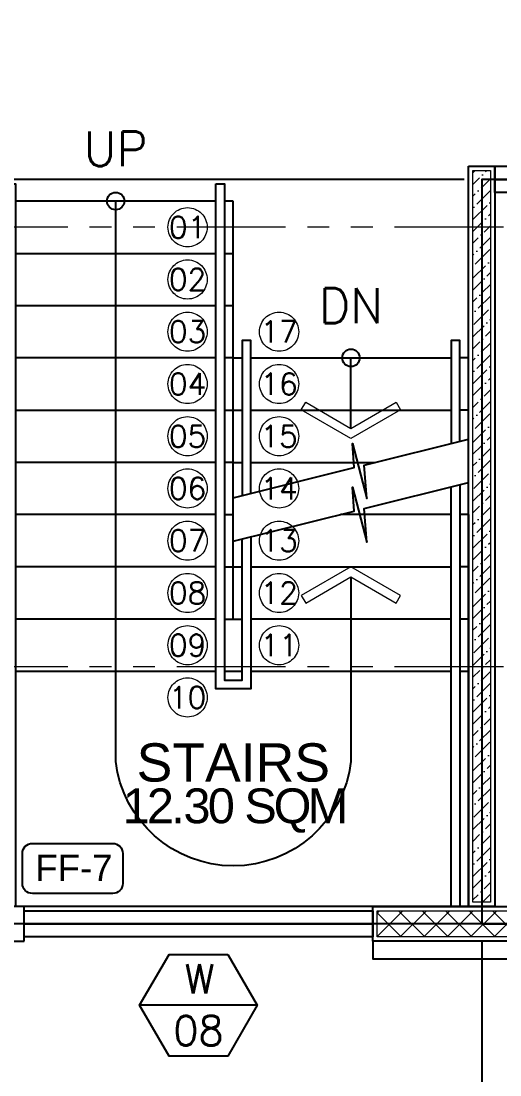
# Model space of a CAD drawing. Header units: metres. Extents: x -12400 to 1, y 0 to 106422.
# Drawn here: x -12118.88 to -12116.13, y 106388.7 to 106394.75 of the extents above; entities that cross this region are included whole.
import ezdxf
from ezdxf.enums import TextEntityAlignment as Align

# ---------------------------------------------------------------- set-up
doc = ezdxf.new("R2010")
doc.units = ezdxf.units.M
doc.header["$PDMODE"] = 35
doc.linetypes.add('CENTER', pattern=[2, 1.25, -0.25, 0.25, -0.25])
doc.linetypes.add('PHANTOM2', pattern=[1.25, 0.625, -0.125, 0.125, -0.125, 0.125, -0.125])
for name, color, linetype, lineweight in [('.3', 6, 'Continuous', 30), ('0.1', 1, 'Continuous', 9), ('A-DIM-100', 8, 'Continuous', 0), ('A-STAIR', 31, 'Continuous', 0), ('DIM 001', 251, 'Continuous', 13), ('grid', 1, 'CENTER', 15), ('HATCH', 250, 'Continuous', 5)]:
    doc.layers.add(name, color=color, linetype=linetype, lineweight=lineweight)
for name, color, linetype in [('1AR', 1, 'Continuous'), ('AR-WALL', 7, 'Continuous'), ('BAR', 6, 'Continuous'), ('FURNITURE', 1, 'Continuous'), ('SCH-FLR', 224, 'Continuous'), ('SCH-WIND', 181, 'Continuous'), ('txt', 2, 'Continuous'), ('WINDOW', 1, 'Continuous')]:
    doc.layers.add(name, color=color, linetype=linetype)
doc.layers.add('GUIDELINES', color=206, linetype='Continuous', plot=False)
doc.styles.add('arial', font='arial.ttf')
doc.styles.add('Arial-Bold', font='arial.ttf')
doc.styles.add('DIMTXT-100', font='arial.ttf')
doc.styles.add('swis721', font='swiss.ttf')
doc.styles.add('T-0.15', font='romans.shx', dxfattribs={"height": 0.15})
doc.styles.add('T.25', font='romans.shx', dxfattribs={"height": 0.2})
doc.styles.add('T125', font='simplex.shx', dxfattribs={"height": 125})
doc.dimstyles.new('D-100', dxfattribs={"dimtxt": 0.2, "dimasz": 0.15, "dimexe": 0.1, "dimexo": 0.1, "dimgap": 0.1, "dimtad": 1, "dimdec": 3, "dimzin": 4, "dimdsep": 46, "dimtxsty": 'DIMTXT-100', "dimblk": 'ARCHTICK', "dimcen": 0.2, "dimdle": 0.1, "dimclrd": 8, "dimclre": 8, "dimclrt": 2, "dimadec": 0, "dimazin": 1, "dimtfac": 1, "dimtdec": 3, "dimtofl": 0, "dimtmove": 2, "dimatfit": 3, "dimfxl": 1, "dimarcsym": 0})
doc.dimstyles.new('DIM 200', dxfattribs={"dimtxt": 200, "dimasz": 1, "dimexe": 0, "dimexo": 40, "dimgap": 50, "dimtad": 1, "dimtoh": 1, "dimdec": 0, "dimlfac": 2, "dimtxsty": 'swis721', "dimblk": 'CIR', "dimcen": 0, "dimclrd": 155, "dimclre": 155, "dimclrt": 4, "dimadec": 0, "dimazin": 0, "dimtfac": 1, "dimtdec": 0, "dimtix": 1, "dimtmove": 1, "dimatfit": 3, "dimldrblk": 'CIR', "dimfxl": 0, "dimarcsym": 0})

# ---------------------------------------------------------------- blocks, each defined once
blk = doc.blocks.new('CIR')
at = {"color": 4}
blk.add_circle((0, 0), 50, dxfattribs=at)
blk = doc.blocks.new('*U1968')
at = {"layer": 'HATCH'}
h = blk.add_hatch(dxfattribs=at)
h.set_pattern_fill('ANSI37', color=256, scale=0.03, angle=-180)
h.set_pattern_definition([(225, (0.3124999999343305, 0), (0.06735192090801863, -0.06735192090801868), []), (314.9999999999999, (0.3124999999343305, 0), (0.06735192090801868, 0.06735192090801861), [])])
h.paths.add_polyline_path([(0.02500000000873115, 0.1749999999883585), (0.02500000000873115, 0.02499999999417923), (1.374999999939787, 0.02499999999417923), (1.374999999939787, 0.1749999999883585)])
blk.add_lwpolyline([(0, 0.1999999999825377), (0, 0), (1.399999999933967, 0), (1.399999999933967, 0.1999999999825377)], close=True)
blk.add_lwpolyline([(0.02500000000873115, 0.1749999999883585), (0.02500000000873115, 0.02499999999417923), (1.374999999939787, 0.02499999999417923), (1.374999999939787, 0.1749999999883585)], close=True, dxfattribs=at)
blk = doc.blocks.new('*U1740')
at = {"layer": 'HATCH'}
h = blk.add_hatch(dxfattribs=at)
h.set_pattern_fill('ANSI36', color=256, scale=0.015)
h.set_pattern_definition([(45, (12095.52419102845, -106406.7665946045), (0.025256970340507, 0.09260889124852564), [0.1190625, -0.0238125, 0, -0.0238125])])
h.paths.add_polyline_path([(0.0249999999996362, 0.1249999999854481), (0.02499999999963665, 0.02499999999417923), (4.224999999947385, 0.02499999999417923), (4.224999999947385, 0.1249999999854481)])
at = {"color": 4}
blk.add_lwpolyline([(4.249999999947021, 0), (4.249999999947021, 0.1499999999796273), (0, 0.1499999999796273), (0, 0)], close=True, dxfattribs=at)
at = {"layer": 'HATCH'}
blk.add_lwpolyline([(4.224999999947385, 0.02499999999417923), (4.224999999947385, 0.1249999999854481), (0.0249999999996362, 0.1249999999854481), (0.0249999999996362, 0.02499999999417923)], close=True, dxfattribs=at)
blk = doc.blocks.new('*U1751')
at = {"color": 1}
blk.add_lwpolyline([(0.7999999999847209, 0), (0.7999999999847209, 0.1499999999941792), (0, 0.1499999999941792), (0, 0)], close=True, dxfattribs=at)
at = {"color": 3}
blk.add_lwpolyline([(0, 0.07499999999708962), (0.7999999999847209, 0.07499999999708962)], dxfattribs=at)
blk = doc.blocks.new('A$C16ed9972')
at = {"color": 2}
blk.add_lwpolyline([(0.0499999999992724, 4.149999999965075), (0.1000000000003638, 4.149999999965075), (0.1000000000003638, -2.91038304567337e-11), (0.0499999999992724, -2.91038304567337e-11)], close=True, dxfattribs=at)
for points in [[(1.25, 4.149999999965075), (1.300000000001091, 4.149999999965075), (1.299999999999272, 1.299999999973807), (1.399999999999636, 1.299999999973807), (1.399999999999636, 2.108965500810882)], [(1.450000000000728, 2.121465500807972), (1.450000000000728, 1.249999999970896), (1.25, 1.249999999970896), (1.25, 4.149999999965075)], [(1.450000000000728, 2.371465500807972), (1.450000000000728, 3.249999999970896), (1.399999999999636, 3.249999999970896), (1.399999999999636, 2.358965500810882)], [(2.650000000001455, 2.671465500810882), (2.650000000001455, 3.249999999970896), (2.600000000000364, 3.249999999970896), (2.600000000000364, 2.658965500813792)], [(2.650000000001455, 2.421465500810882), (2.650000000001455, -2.91038304567337e-11), (2.600000000000364, -2.91038304567337e-11), (2.600000000000364, 2.408965500813792)]]:
    blk.add_lwpolyline(points, dxfattribs=at)
at = {"color": 1, "linetype": 'Continuous'}
for points in [[(1.350000000000364, 2.346465500813792), (2.042950312868925, 2.519703079029568), (2.0335067962842, 2.657715874185669), (2.116493203715436, 2.342284125741571), (2.100903192651458, 2.534191298982478), (2.69999999999709, 2.683965500807972)], [(1.350000000000364, 2.096465500813792), (2.042950312868925, 2.269703079029568), (2.0335067962842, 2.407715874185669), (2.116493203715436, 2.092284125741571), (2.100903192651458, 2.284191298982478), (2.69999999999709, 2.433965500807972)]]:
    blk.add_lwpolyline(points, dxfattribs=at)
at = {"color": 2}
for centre in [(0.6750000000010914, 4.049999999973807), (2.024999999999636, 3.149999999965075)]:
    blk.add_circle(centre, 0.05, dxfattribs=at)
at = {"layer": '1AR'}
blk.add_lwpolyline([(2.025000000001455, 1.892264973052079), (2.025000000001455, 0.8329818526835879, -0.8888888888891717), (0.6750000000010914, 0.8329818526835879), (0.6750000000010914, 4.049999999973807)], format="xyb", dxfattribs=at)
blk.add_lwpolyline([(2.025000000001455, 2.745021928145434), (2.024999999999636, 3.149999999965075)], dxfattribs=at)
at = {"layer": 'A-STAIR', "color": 2}
for points in [[(1.765192378865322, 2.895021928154165), (2.025000000001455, 2.745021928145434), (2.284807621135769, 2.895021928154165), (2.309807621137224, 2.851720657956321), (2.025000000001455, 2.687286901229527), (1.740192378865686, 2.851720657956321)], [(1.765192378865322, 1.742264973043348), (2.025000000001455, 1.892264973052079), (2.284807621135769, 1.742264973043348), (2.309807621137224, 1.785566243241192), (2.025000000001455, 1.949999999967986), (1.740192378865686, 1.785566243241192)]]:
    blk.add_lwpolyline(points, close=True, dxfattribs=at)
at = {"layer": 'BAR', "color": 2}
for points in [[(1.300000000001091, 1.299999999973807), (1.399999999999636, 1.299999999973807)], [(1.399999999999636, 1.249999999970896), (1.300000000001091, 1.249999999970896)]]:
    blk.add_lwpolyline(points, dxfattribs=at)
at = {"layer": 'FURNITURE'}
for points in [[(2.700000000000728, 2.249999999970896), (2.700000000000728, -2.91038304567337e-11), (0, -2.91038304567337e-11), (0, 4.049999999973807)], [(0.0499999999992724, 4.049999999973807), (0, 4.049999999973807)], [(1.25, 4.049999999973807), (0.1000000000003638, 4.049999999973807)], [(1.350000000000364, 4.049999999973807), (1.300000000001091, 4.049999999973807)], [(1.350000000000364, 1.649999999965075), (1.350000000000364, 4.049999999973807)], [(0, 3.749999999970896), (0.0499999999992724, 3.749999999970896)], [(0.1000000000003638, 3.749999999970896), (1.25, 3.749999999970896)], [(1.299999999999272, 3.749999999970896), (1.350000000000364, 3.749999999970896)], [(0, 3.449999999967986), (0.0499999999992724, 3.449999999967986)], [(0.1000000000003638, 3.449999999967986), (1.25, 3.449999999967986)], [(1.299999999999272, 3.449999999967986), (1.350000000000364, 3.449999999967986)], [(0.0499999999992724, 3.149999999965075), (0, 3.149999999965075)], [(1.25, 3.149999999965075), (0.1000000000003638, 3.149999999965075)], [(1.350000000000364, 3.149999999965075), (1.299999999999272, 3.149999999965075)], [(1.350000000000364, 3.149999999965075), (1.400000000001455, 3.149999999965075)], [(1.450000000000728, 3.149999999965075), (2.600000000000364, 3.149999999965075)], [(2.700000000000728, 3.149999999965075), (2.650000000001455, 3.149999999965075)], [(0, 2.849999999976717), (0.0499999999992724, 2.849999999976717)], [(0.1000000000003638, 2.849999999976717), (1.25, 2.849999999976717)], [(1.299999999999272, 2.849999999976717), (1.399999999999636, 2.849999999962165)], [(1.450000000000728, 2.849999999962165), (2.600000000000364, 2.849999999962165)], [(2.700000000000728, 2.849999999962165), (2.650000000001455, 2.849999999962165)], [(0.0499999999992724, 2.549999999973807), (0, 2.549999999973807)], [(1.25, 2.549999999973807), (0.1000000000003638, 2.549999999973807)], [(1.350000000000364, 2.549999999973807), (1.299999999999272, 2.549999999973807)], [(1.350000000000364, 2.549999999973807), (1.400000000001455, 2.549999999973807)], [(1.450000000000728, 2.549999999959255), (2.164137996564023, 2.549999999959255)], [(0.0499999999992724, 2.249999999970896), (0, 2.249999999970896)], [(1.25, 2.249999999970896), (0.1000000000003638, 2.249999999970896)], [(1.299999999999272, 2.249999999970896), (1.350000000000364, 2.249999999970896)], [(2.600000000000364, 2.249999999970896), (1.964137996634236, 2.249999999970896)], [(2.700000000000728, 2.249999999970896), (2.650000000001455, 2.249999999970896)], [(0, 1.949999999967986), (0.0499999999992724, 1.949999999967986)], [(1.25, 1.949999999967986), (0.1000000000003638, 1.949999999967986)], [(1.299999999999272, 1.949999999967986), (1.399999999999636, 1.949999999953434)], [(1.450000000000728, 1.949999999953434), (2.600000000000364, 1.949999999953434)], [(2.700000000000728, 1.949999999967986), (2.650000000001455, 1.949999999967986)], [(0, 1.649999999965075), (0.0499999999992724, 1.649999999965075)], [(1.25, 1.649999999965075), (0.1000000000003638, 1.649999999965075)], [(1.299999999999272, 1.649999999965075), (1.399999999999636, 1.649999999965075)], [(2.600000000000364, 1.649999999965075), (1.450000000000728, 1.649999999965075)], [(2.700000000000728, 1.649999999965075), (2.650000000001455, 1.649999999965075)], [(0, 1.349999999976717), (0.0499999999992724, 1.349999999976717)], [(0.1000000000003638, 1.349999999976717), (1.25, 1.349999999976717)], [(1.299999999999272, 1.349999999976717), (1.399999999999636, 1.349999999976717)], [(1.450000000000728, 1.349999999976717), (2.600000000000364, 1.349999999976717)], [(2.650000000001455, 1.349999999976717), (2.700000000000728, 1.349999999976717)]]:
    blk.add_lwpolyline(points, dxfattribs=at)
at = {"layer": 'grid', "color": 35}
for centre in [(1.087499999999636, 3.899999999965075), (1.087499999999636, 3.599999999976717), (1.087499999999636, 3.299999999973807), (1.612500000001091, 3.299999999944703), (1.087499999999636, 2.999999999970896), (1.612500000001091, 2.999999999941792), (1.087499999999636, 2.699999999967986), (1.612500000001091, 2.699999999938882), (1.087499999999636, 2.399999999965075), (1.612500000001091, 2.399999999979627), (1.087499999999636, 2.099999999976717), (1.612500000001091, 2.099999999962165), (1.087499999999636, 1.799999999973807), (1.612500000001091, 1.799999999973807), (1.087499999999636, 1.499999999970896), (1.612500000001091, 1.499999999970896), (1.087499999999636, 1.199999999967986)]:
    blk.add_circle(centre, 0.1125, dxfattribs=at)
at = {"layer": '0.1', "color": 2, "char_height": 0.2, "attachment_point": 5, "style": 'T.25'}
for s, insert in [('{\\C3;UP}', (0.6750000000010914, 4.349999999962165)), ('{\\C3;DN}', (2.024999999999636, 3.449999999953434))]:
    blk.add_mtext_dynamic_manual_height_columns(s, width=1.975237084504897, gutter_width=1, heights=[0], dxfattribs=dict(at, insert=insert))
at = {"layer": 'txt', "color": 84, "style": 'T125'}
for s, p in [('01', (1.087499999999636, 3.899999999965075)), ('02', (1.087499999999636, 3.599999999976717)), ('03', (1.087499999999636, 3.299999999973807)), ('17', (1.612500000001091, 3.299999999944703)), ('04', (1.087499999999636, 2.999999999970896)), ('16', (1.612500000001091, 2.999999999941792)), ('05', (1.087499999999636, 2.699999999967986)), ('15', (1.612500000001091, 2.699999999938882)), ('06', (1.087499999999636, 2.399999999965075)), ('14', (1.612500000001091, 2.399999999979627)), ('07', (1.087499999999636, 2.099999999976717)), ('13', (1.612500000001091, 2.099999999962165)), ('08', (1.087499999999636, 1.799999999973807)), ('12', (1.612500000001091, 1.799999999973807)), ('09', (1.087499999999636, 1.499999999970896)), ('11', (1.612500000001091, 1.499999999970896)), ('10', (1.087499999999636, 1.199999999967986))]:
    blk.add_text(s, height=0.125, dxfattribs=at).set_placement(p, align=Align.MIDDLE_CENTER)
blk = doc.blocks.new('A$C644e5724')
at = {"layer": '.3', "color": 3}
blk.add_lwpolyline([(-2, 0.07499999996798579), (0, 0.07500000001164153)], dxfattribs=at)
at = {"layer": 'WINDOW'}
blk.add_lwpolyline([(-2, 0.1500000000087311), (0, 0.1500000000087311), (0, 0), (-2, 0)], close=True, dxfattribs=at)
blk = doc.blocks.new('FP_4F')
blk.add_lwpolyline([(10.35000000004948, 2.000000000014552), (10.35000000004948, 2.200000000011642), (9.999999999994543, 2.200000000128057), (9.999999999994543, 1.700000000011642), (10.19999999999527, 1.700000000011642), (10.19999999999527, 2.000000000130967)], close=True)
at = {"color": 1}
blk.add_lwpolyline([(12.35000000001128, 2.000000000043656), (12.35000000001128, 1.900000000037835), (15.84999999998945, 1.900000000037835), (15.84999999998945, 2.000000000043656)], dxfattribs=at)
at = {"layer": 'GUIDELINES'}
for points in [[(1.100000000000364, 19.60000000000582), (10.10000000000036, 19.60000000000582), (10.10000000000036, 18.90000000000873), (18.10000000000036, 18.90000000000873), (18.10000000000036, 19.60000000000582), (27.10000000000036, 19.60000000000582), (27.10000000000036, 1.100000000005821), (18.10000000000036, 1.100000000005821), (18.10000000000036, 2.100000000122236), (10.10000000000036, 2.100000000122236), (10.10000000000036, 1.100000000005821), (1.100000000000364, 1.100000000005821)], [(12.97500000002037, 2.100000000005821), (15.72499999999309, 2.100000000005821), (15.72499999999309, 6.375), (12.97500000002037, 6.375)]]:
    blk.add_lwpolyline(points, close=True, dxfattribs=at)
at = {"xscale": -1}
for name, p, rotation in [('*U1740', (12.90000000003056, 2.200000000040745), 270), ('*U1751', (13.05000000001564, 6.44999999999709), 180), ('*U1968', (12.35000000001128, 2.200000000040745), 180)]:
    blk.add_blockref(name, p, dxfattribs=dict(at, rotation=rotation))
at = {"layer": 'AR-WALL'}
for name, p in [('A$C16ed9972', (10.20000000000437, 2.19999999992433)), ('A$C644e5724', (12.35000000001128, 2.025000000023283))]:
    blk.add_blockref(name, p, dxfattribs=at)
blk = doc.blocks.new('_ArchTick')
at = {"color": 0, "linetype": 'ByBlock', "const_width": 0.15}
blk.add_lwpolyline([(-0.5, -0.5), (0.5, 0.5)], dxfattribs=at)
blk = doc.blocks.new('*D1816')
at = {"layer": 'DEFPOINTS', "color": 0, "transparency": 16777216}
for p in [(-12115.56296792573, 106395.8452236538), (-12130.26296792576, 106393.8452236538), (-12116.2379679257, 106393.8452236538)]:
    blk.add_point(p, dxfattribs=at)
at = {"layer": 'DIM 001', "color": 8, "lineweight": -2, "transparency": 16777216}
for p, q in [((-12130.26296792576, 106395.9452236538), (-12130.26296792576, 106393.7452236538)), ((-12115.66296792573, 106395.8452236538), (-12130.36296792576, 106395.8452236538)), ((-12116.3379679257, 106393.8452236538), (-12130.36296792576, 106393.8452236538))]:
    blk.add_line(p, q, dxfattribs=at)
at = {"layer": 'DIM 001', "color": 8, "lineweight": -2, "transparency": 16777216, "xscale": 0.15, "yscale": 0.15, "zscale": 0.15}
for p, rotation in [((-12130.26296792576, 106395.8452236538), 90), ((-12130.26296792576, 106393.8452236538), 270)]:
    blk.add_blockref('_ArchTick', p, dxfattribs=dict(at, rotation=rotation))
at = {"layer": 'DIM 001', "color": 2, "transparency": 16777216, "insert": (-12130.46508252327, 106394.8452236537), "char_height": 0.2, "attachment_point": 5, "rotation": 90, "style": 'DIMTXT-100'}
blk.add_mtext('2.000', dxfattribs=at)
blk = doc.blocks.new('*D1817')
at = {"layer": 'DEFPOINTS', "color": 0, "transparency": 16777216}
for p in [(-12116.2379679257, 106393.8452236538), (-12130.26296792576, 106389.5702236539), (-12119.11296792572, 106389.5702236539)]:
    blk.add_point(p, dxfattribs=at)
at = {"layer": 'DIM 001', "color": 8, "lineweight": -2, "transparency": 16777216}
for p, q in [((-12130.26296792576, 106393.9452236538), (-12130.26296792576, 106389.4702236539)), ((-12116.3379679257, 106393.8452236538), (-12130.36296792576, 106393.8452236538)), ((-12119.21296792572, 106389.5702236539), (-12130.36296792576, 106389.5702236539))]:
    blk.add_line(p, q, dxfattribs=at)
at = {"layer": 'DIM 001', "color": 8, "lineweight": -2, "transparency": 16777216, "xscale": 0.15, "yscale": 0.15, "zscale": 0.15}
for p, rotation in [((-12130.26296792576, 106393.8452236538), 90), ((-12130.26296792576, 106389.5702236539), 270)]:
    blk.add_blockref('_ArchTick', p, dxfattribs=dict(at, rotation=rotation))
at = {"layer": 'DIM 001', "color": 2, "transparency": 16777216, "insert": (-12130.46508252328, 106391.7077236538), "char_height": 0.2, "attachment_point": 5, "rotation": 90, "style": 'DIMTXT-100'}
blk.add_mtext('4.275', dxfattribs=at)
blk = doc.blocks.new('*D1834')
at = {"layer": 'DEFPOINTS', "color": 0, "transparency": 16777216}
for p in [(-12116.2379679257, 106389.5702236538), (-12119.11296792569, 106388.5702236537), (-12116.2379679257, 106384.8702236536)]:
    blk.add_point(p, dxfattribs=at)
at = {"layer": 'DIM 001', "color": 8, "lineweight": -2, "transparency": 16777216}
for p, q in [((-12116.2379679257, 106389.4702236538), (-12116.2379679257, 106384.7702236536)), ((-12119.11296792569, 106388.4702236537), (-12119.11296792569, 106384.7702236536)), ((-12119.21296792569, 106384.8702236536), (-12116.1379679257, 106384.8702236536))]:
    blk.add_line(p, q, dxfattribs=at)
at = {"layer": 'DIM 001', "color": 8, "lineweight": -2, "transparency": 16777216, "xscale": 0.15, "yscale": 0.15, "zscale": 0.15, "rotation": 180}
blk.add_blockref('_ArchTick', (-12119.11296792569, 106384.8702236536), dxfattribs=at)
at = {"layer": 'DIM 001', "color": 8, "lineweight": -2, "transparency": 16777216, "xscale": 0.15, "yscale": 0.15, "zscale": 0.15}
blk.add_blockref('_ArchTick', (-12116.2379679257, 106384.8702236536), dxfattribs=at)
at = {"layer": 'DIM 001', "color": 2, "transparency": 16777216, "insert": (-12117.67546792569, 106385.0723382512), "char_height": 0.2, "attachment_point": 5, "style": 'DIMTXT-100'}
blk.add_mtext('2.875', dxfattribs=at)
blk = doc.blocks.new('*D1835')
at = {"layer": 'DEFPOINTS', "color": 0, "transparency": 16777216}
for p in [(-12116.2379679257, 106389.5702236538), (-12113.48796792572, 106389.5702236538), (-12113.48796792572, 106384.8702236537)]:
    blk.add_point(p, dxfattribs=at)
at = {"layer": 'DIM 001', "color": 8, "lineweight": -2, "transparency": 16777216}
for p, q in [((-12116.2379679257, 106389.4702236538), (-12116.2379679257, 106384.7702236537)), ((-12113.48796792572, 106389.4702236538), (-12113.48796792572, 106384.7702236537)), ((-12116.3379679257, 106384.8702236537), (-12113.38796792572, 106384.8702236537))]:
    blk.add_line(p, q, dxfattribs=at)
at = {"layer": 'DIM 001', "color": 8, "lineweight": -2, "transparency": 16777216, "xscale": 0.15, "yscale": 0.15, "zscale": 0.15, "rotation": 180}
blk.add_blockref('_ArchTick', (-12116.2379679257, 106384.8702236537), dxfattribs=at)
at = {"layer": 'DIM 001', "color": 8, "lineweight": -2, "transparency": 16777216, "xscale": 0.15, "yscale": 0.15, "zscale": 0.15}
blk.add_blockref('_ArchTick', (-12113.48796792572, 106384.8702236537), dxfattribs=at)
at = {"layer": 'DIM 001', "color": 2, "transparency": 16777216, "insert": (-12114.86296792571, 106385.0723382513), "char_height": 0.2, "attachment_point": 5, "style": 'DIMTXT-100'}
blk.add_mtext('2.750', dxfattribs=at)
blk = doc.blocks.new('W-TAG')
at = {"layer": 'SCH-WIND'}
blk.add_line((-0.2999999999883585, 1.4210854715202e-14), (0.2999999999883585, -1.4210854715202e-14), dxfattribs=at)
blk.add_lwpolyline([(-0.1500000000232831, 0.2598076211288429), (-0.3000000000465661, 1.4210854715202e-14), (-0.1500000000232831, -0.2598076211288429), (0.1499999999650754, -0.2598076211288429), (0.2999999999883585, -1.4210854715202e-14), (0.1499999999650754, 0.2598076211288429)], close=True, dxfattribs=at)
at = {"layer": 'SCH-WIND', "color": 2, "style": 'T-0.15'}
for tag, p in [('W-TAG', (-0.005861362880693832, 0.1346037882111908)), ('W-NO', (-1.4210854715202e-14, -0.1299038105644215))]:
    blk.add_attdef(tag, text='', height=0.15, dxfattribs=at).set_placement(p, align=Align.MIDDLE_CENTER)
blk = doc.blocks.new('GRID1')
at = {"color": 6, "linetype": 'PHANTOM2'}
for points in [[(-12130.75441529413, 106394.3702236537), (-12163.75441529414, 106394.3702236537)], [(-12130.75441529413, 106391.8452236537), (-12163.75441529414, 106391.8452236537)], [(-12130.7544152941, 106390.3702236538), (-12163.75441529411, 106390.3702236538)]]:
    blk.add_leader(points, dimstyle='DIM 200', override={"dimasz": 0.002, "dimgap": 60, "dimtad": 0}, dxfattribs=at)

msp = doc.modelspace()

# ---------------------------------------------------------------- linework, layer by layer
at = {"layer": 'FURNITURE'}
for points in [[(-12116.31296792571, 106391.6202236537), (-12116.36296792571, 106391.6202236537)], [(-12116.31296792571, 106391.3202236537), (-12116.36296792571, 106391.3202236537)], [(-12116.36296792571, 106391.0202236537), (-12116.31296792571, 106391.0202236537)]]:
    msp.add_lwpolyline(points, dxfattribs=at)
at = {"layer": 'SCH-FLR', "color": 1}
msp.add_lwpolyline([(-12118.35525415386, 106389.744520185), (-12118.81605415389, 106389.744520185, -0.414213562373095), (-12118.87365415386, 106389.802120185), (-12118.87365415386, 106389.974920185, -0.414213562373095), (-12118.81605415389, 106390.032520185), (-12118.35525415386, 106390.032520185, -0.414213562373095), (-12118.29765415386, 106389.974920185), (-12118.29765415386, 106389.802120185, -0.414213562373095)], format="xyb", close=True, dxfattribs=at)

# ---------------------------------------------------------------- block references
at = {"color": 1}
msp.add_blockref('FP_4F', (-12129.21296792572, 106387.4702236537), dxfattribs=at)
at = {"layer": 'A-DIM-100'}
msp.add_blockref('GRID1', (32.14144736842172, -0.8000000000029104), dxfattribs=at)
msp.add_blockref('GRID1', (32.14144736842172, -0.8000000000029104), dxfattribs=at)
at = {"layer": 'SCH-WIND', "color": 2}
ref = msp.add_blockref('W-TAG', (-12117.86296792574, 106389.10294008), dxfattribs=dict(at, xscale=-1.125000000042443, yscale=1.125000000042443, zscale=1.125000000042443))
ref.add_attrib('W-NO', '08', dxfattribs={"color": 2, "height": 0.1687500000063664, "style": 'T-0.15'}).set_placement((-12117.86296792574, 106388.9567982931), align=Align.MIDDLE_CENTER)
ref.add_attrib('W-TAG', 'W', dxfattribs={"color": 2, "height": 0.1687500000063664, "style": 'T-0.15'}).set_placement((-12117.8563738925, 106389.2543693418), align=Align.MIDDLE_CENTER)

# ---------------------------------------------------------------- texts
at = {"linetype": 'Continuous', "attachment_point": 5, "style": 'arial'}
for s, insert, char_height in [('\\pxse0.75,t28;{\\C4;STAIRS}', (-12117.66296792571, 106390.4954736537), 0.22), ('\\pxse0.75,t28;{\\T0.9;\\C3;12.30 SQM}', (-12117.66296792571, 106390.2204736537), 0.2)]:
    msp.add_mtext_dynamic_manual_height_columns(s, width=6.084194777119323, gutter_width=0.001, heights=[0], dxfattribs=dict(at, insert=insert, char_height=char_height))
at = {"layer": 'txt', "color": 6, "linetype": 'Continuous', "insert": (-12118.57753125292, 106389.9666323576), "char_height": 0.15, "width": 0.4656548431105184, "attachment_point": 2, "style": 'Arial-Bold'}
msp.add_mtext('{\\C2;FF-7}', dxfattribs=at)

# ---------------------------------------------------------------- dimensions: what is measured, and where the dimension line sits
at = {"layer": 'DIM 001'}
for base, p1, p2, picture, middle in [((-12130.26296792576, 106393.8452236538), (-12115.56296792572, 106395.8452236537), (-12116.2379679257, 106393.8452236537), '*D1816', (-12130.46508252327, 106394.8452236537)), ((-12130.26296792576, 106389.5702236539), (-12116.2379679257, 106393.8452236537), (-12119.11296792572, 106389.5702236538), '*D1817', (-12130.46508252328, 106391.7077236538))]:
    dim = msp.add_linear_dim(base=base, p1=p1, p2=p2, angle=90, dimstyle='D-100', dxfattribs=at)
    dim.commit()
    dim.dimension.update_dxf_attribs({"geometry": picture, "text_midpoint": middle})
for base, p1, p2, picture, middle in [((-12116.2379679257, 106384.8702236536), (-12119.11296792569, 106388.5702236537), (-12116.2379679257, 106389.5702236538), '*D1834', (-12117.67546792569, 106385.0723382512)), ((-12113.48796792572, 106384.8702236537), (-12116.2379679257, 106389.5702236538), (-12113.48796792572, 106389.5702236538), '*D1835', (-12114.86296792571, 106385.0723382513))]:
    dim = msp.add_linear_dim(base=base, p1=p1, p2=p2, dimstyle='D-100', dxfattribs=at)
    dim.commit()
    dim.dimension.update_dxf_attribs({"geometry": picture, "text_midpoint": middle})

doc.saveas('drawing.dxf')
